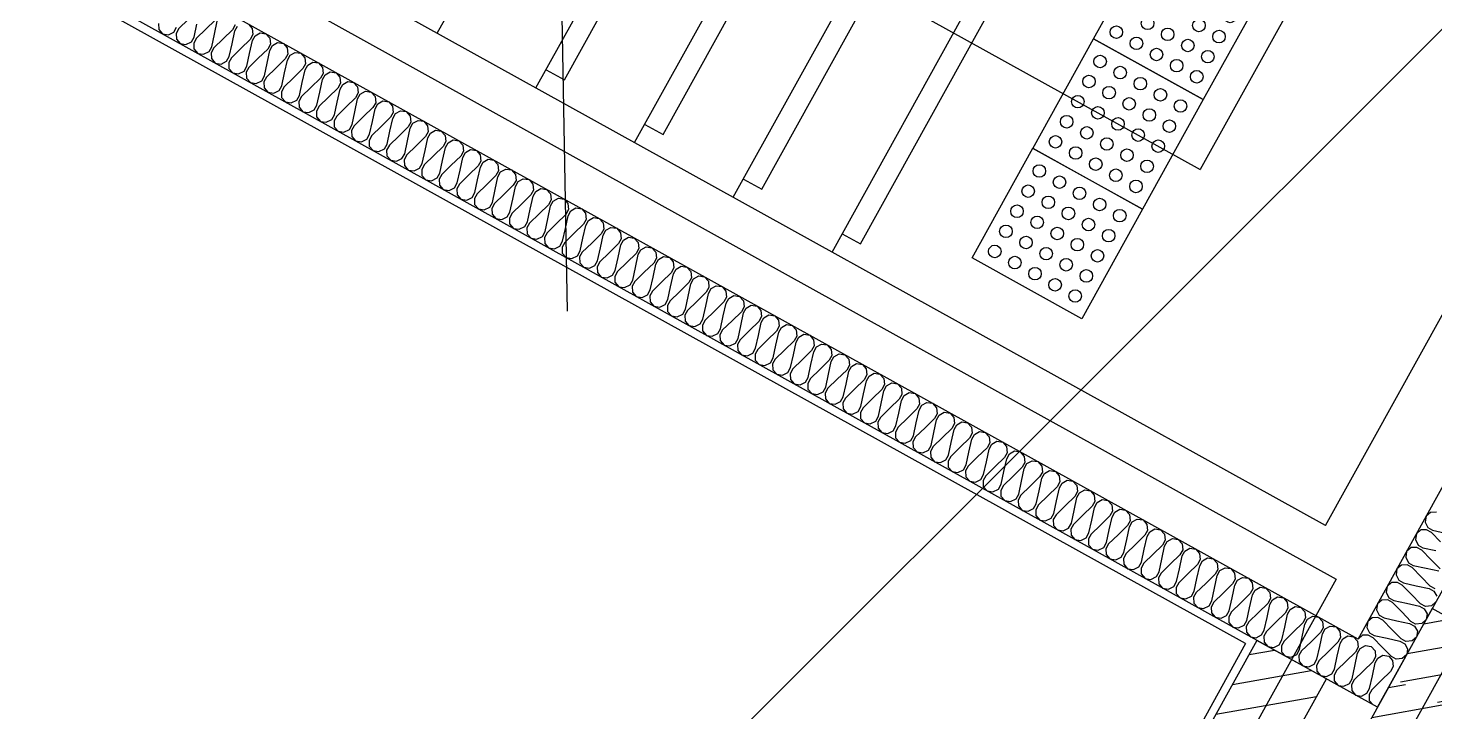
# Model space of a CAD drawing. Header units: millimetres. Extents: x -21000 to 567700, y 435000 to 850800.
# Drawn here: x 258036 to 261402, y 583056 to 584693 of the extents above; entities that cross this region are included whole.
import ezdxf
from ezdxf.xclip import XClip

# ---------------------------------------------------------------- set-up
doc = ezdxf.new("R2010")
doc.units = ezdxf.units.MM
doc.header["$LTSCALE"] = 700
doc.header["$XCLIPFRAME"] = 2
doc.linetypes.add('AB_Pbase$0$주차장기둥$0$CEN', pattern=[62, 60, -1, 0, -1])
doc.layers.get('0').update_dxf_attribs({"color": 2})
for name, color, linetype in [('AB_Pbase$0$AREA-C', 3, 'Continuous'), ('AB_Pbase$0$ELE4', 4, 'Continuous'), ('AB_Pbase$0$ELE6', 6, 'Continuous'), ('AB_Pbase$0$FIN', 6, 'Continuous'), ('AB_Pbase$0$HAT-BR', 5, 'Continuous'), ('AB_Pbase$0$INS', 8, 'Continuous'), ('AB_Pbase$0$LEAD', 7, 'Continuous'), ('AB_Pbase$0$WAL', 3, 'Continuous'), ('AB_Pbase$0$점자블럭', 5, 'Continuous'), ('AB_Pbase$0$주차장기둥$0$CEN_P', 244, 'AB_Pbase$0$주차장기둥$0$CEN')]:
    doc.layers.add(name, color=color, linetype=linetype)

# ---------------------------------------------------------------- blocks, each defined once
blk = doc.blocks.new('AB_Pbase$0$AB_Pbase_지하1층_골조')
for p, q in [((261218.1, 583230.3), (265775.3, 591451.7)), ((261140.1, 583502.2), (256653.3, 585989.3)), ((261218.1, 583230.3), (256381.4, 585911.3)), ((261140.1, 583502.2), (262400.6, 585776.2))]:
    blk.add_line(p, q)
blk = doc.blocks.new('AB_Pbase$0$주차장기둥$0$cen 2bl 지하')
at = {"layer": 'AB_Pbase$0$주차장기둥$0$CEN_P', "color": 54}
blk.add_line((-29947.6, 74983), (-49872.5, 5565.9), dxfattribs=at)
blk = doc.blocks.new('AB_Pbase$0$주차장기둥')
at = {"rotation": 1.99999810188403}
blk.add_blockref('AB_Pbase$0$주차장기둥$0$cen 2bl 지하', (36991.8, -11666.7), dxfattribs=at)
blk = doc.blocks.new('AB_Pbase$0$점자블럭')
at = {"layer": 'AB_Pbase$0$점자블럭', "extrusion": (0, 0, -1)}
blk.add_lwpolyline([(0, 0), (300, 0), (300, 300), (0, 300)], close=True, dxfattribs=at)
at = {"layer": 'AB_Pbase$0$점자블럭', "color": 250}
for centre in [(-260, 260), (-205, 260), (-150, 260), (-95, 260), (-40, 260), (-260, 205), (-205, 205), (-150, 205), (-95, 205), (-40, 205), (-260, 150), (-205, 150), (-150, 150), (-95, 150), (-40, 150), (-260, 95), (-205, 95), (-150, 95), (-95, 95), (-40, 95), (-260, 40), (-205, 40), (-150, 40), (-95, 40), (-40, 40)]:
    blk.add_circle(centre, 15, dxfattribs=at)
blk = doc.blocks.new('AB_Pbase')
at = {"layer": 'AB_Pbase$0$HAT-BR'}
h = blk.add_hatch(dxfattribs=at)
h.set_pattern_fill('ANSI31', color=256, scale=20, angle=145)
h.paths.add_polyline_path([(235929.4, 604527.6), (236063.8, 604661.9), (238153, 602571.6), (240063.6, 606018.4), (240229.8, 605926.3), (238280.5, 602409.7), (237010.4, 601140.3), (237826.9, 600323.4), (237692.5, 600189.1), (236741.7, 601140.4), (238029, 602427)])
h.paths.add_polyline_path([(238632.8, 599517.1), (232550.1, 593437.5), (232684.4, 593303.2), (238767.1, 599382.7)])
h.paths.add_polyline_path([(239573, 598576.4), (244422.5, 593724.3), (238339.7, 587644.8), (238205.4, 587779.2), (244153.8, 593724.4), (239438.6, 598442)])
h.paths.add_polyline_path([(253366.3, 576146.8), (254890.9, 574621.3), (254756.5, 574487), (253231.9, 576012.5)], flags=17)
h.paths.add_polyline_path([(246954.3, 581883.1), (245525.6, 580455.2), (245391.3, 580589.5), (246820, 582017.5)])
h.paths.add_polyline_path([(247173.6, 582371), (252407.6, 587602.2), (252541.9, 587467.8), (247308, 582236.6)])
h.paths.add_polyline_path([(260580.1, 582120.7), (261142.4, 583135.1), (260976.2, 583227.2), (260414, 582212.8)], flags=17)
h.paths.add_polyline_path([(263886.9, 576046.1), (264234.4, 575698.5), (264194.3, 575658.4), (265114.4, 575148.5), (265206.5, 575314.6)])
edge = h.paths.add_edge_path()
edge.add_line((263638.9, 581842.7), (261303.6, 583137.2))
edge.add_line((261303.6, 583137.2), (261395.8, 583303.3))
edge.add_line((261395.8, 583303.3), (265930.7, 580789.6))
edge.add_line((265930.7, 580789.6), (269809.1, 587786.6))
edge.add_line((269809.1, 587786.6), (269975.3, 587694.4))
edge.add_line((269975.3, 587694.4), (266096.8, 580697.5))
edge.add_line((266096.8, 580697.5), (266534.1, 580455.1))
edge.add_line((266534.1, 580455.1), (266442, 580288.9))
edge.add_line((266442, 580288.9), (263805.1, 581750.6))
edge.add_line((263638.9, 581842.7), (262485.1, 579761.3))
edge.add_line((263805.1, 581750.6), (261405.4, 577421.6))
edge.add_line((262393, 579595.1), (259935.3, 580957.4))
edge.add_line((262485.1, 579761.3), (259861.3, 581215.7))
edge.add_line((262393, 579595.1), (261239.3, 577513.7))
edge.add_line((259861.3, 581215.7), (259168.1, 579965.2))
edge.add_line((259334.3, 579873.1), (259168.1, 579965.2))
edge.add_line((259935.3, 580957.4), (259334.3, 579873.1))
edge.add_line((261239.3, 577513.7), (258615.4, 578968.1))
edge.add_line((258615.4, 578968.1), (258523.3, 578802))
edge.add_line((258523.3, 578802), (263739.4, 575910.6))
edge.add_line((263739.4, 575910.6), (263879.2, 576050.4))
edge.add_line((263879.2, 576050.4), (261405.4, 577421.6))
edge = h.paths.add_edge_path()
edge.add_line((273761.7, 610263.5), (273411.9, 610457.4))
edge.add_line((273411.9, 610457.4), (273281, 610221.2))
edge.add_line((273281, 610221.2), (271837.9, 611021.2))
edge.add_line((271837.9, 611021.2), (270579.8, 608751.5))
edge.add_line((270579.8, 608751.5), (267899.1, 610237.5))
edge.add_line((267899.1, 610237.5), (268345.1, 611042.1))
edge.add_line((268345.1, 611042.1), (267907.8, 611284.5))
edge.add_line((267907.8, 611284.5), (267461.8, 610479.9))
edge.add_line((267461.8, 610479.9), (264676.1, 612024))
edge.add_line((264676.1, 612024), (266867.4, 615977.3))
edge.add_line((266867.4, 615977.3), (266701.3, 616069.4))
edge.add_line((266701.3, 616069.4), (265295.3, 613533))
edge.add_line((265295.3, 613533), (264945.5, 613726.9))
edge.add_line((264945.5, 613726.9), (264853.4, 613560.7))
edge.add_line((264853.4, 613560.7), (265203.2, 613366.8))
edge.add_line((265203.2, 613366.8), (264417.8, 611949.9))
edge.add_line((264417.8, 611949.9), (276229.5, 605402.6))
edge.add_line((276229.5, 605402.6), (278088.8, 608756.8))
edge.add_line((278088.8, 608756.8), (278565.5, 608492.5))
edge.add_line((278565.5, 608492.5), (278798.2, 608912.4))
edge.add_line((278798.2, 608912.4), (278719.4, 608956))
edge.add_line((278719.4, 608956), (278578.9, 608702.3))
edge.add_line((278578.9, 608702.3), (278093.4, 608971.4))
edge.add_line((278093.4, 608971.4), (278825.5, 610292.1))
edge.add_line((278825.5, 610292.1), (278746.8, 610335.7))
edge.add_line((278746.8, 610335.7), (278092.3, 609155))
edge.add_line((278092.3, 609155), (277414.5, 609530.7))
edge.add_line((277414.5, 609530.7), (277370.8, 609452))
edge.add_line((277370.8, 609452), (278048.7, 609076.3))
edge.add_line((278048.7, 609076.3), (276155.5, 605660.9))
edge.add_line((276155.5, 605660.9), (275027.2, 606286.3))
edge.add_line((275027.2, 606286.3), (275473.2, 607090.9))
edge.add_line((275473.2, 607090.9), (275394.5, 607134.6))
edge.add_line((275394.5, 607134.6), (274948.5, 606329.9))
edge.add_line((274948.5, 606329.9), (274668.6, 606485.1))
edge.add_line((274668.6, 606485.1), (275114.6, 607289.7))
edge.add_line((275114.6, 607289.7), (275035.9, 607333.3))
edge.add_line((275035.9, 607333.3), (274589.9, 606528.7))
edge.add_line((274589.9, 606528.7), (270746, 608659.4))
edge.add_line((270746, 608659.4), (271911.9, 610762.9))
edge.add_line((271911.9, 610762.9), (273538.7, 609861.1))
edge.add_line((273538.7, 609861.1), (273766.6, 610272.2))
h.paths.add_polyline_path([(249823.9, 630123.9), (248214.6, 631015.9), (248122.5, 630849.7), (249731.8, 629957.7)])
h.paths.add_polyline_path([(264448.6, 621462.8), (264706.6, 621319.7), (264798.7, 621485.9), (263959.1, 621951.3), (263866.9, 621785.1), (264282.4, 621554.9), (263271.6, 619731.3), (263437.7, 619639.2)])
h.paths.add_polyline_path([(269499.6, 619034.5), (268660, 619499.9), (268567.9, 619333.7), (269048.9, 619067.1), (267972.6, 617125.4), (268138.8, 617033.3), (269215.1, 618975), (269407.5, 618868.3)])
h.paths.add_polyline_path([(278950.9, 618872.1), (277573.4, 619635.6), (275440.2, 615787.3), (272265.3, 617547.2), (272173.2, 617381), (274499.7, 616091.4), (273527.6, 614337.8), (273693.8, 614245.7), (274665.9, 615999.3), (276004, 615257.5), (276166.4, 615550.5), (275676.7, 615822), (277647.4, 619377.4), (278858.8, 618705.9)])
h.paths.add_polyline_path([(271683.5, 616497.6), (271517.4, 616589.7), (270492, 614739.9), (270658.2, 614647.8)])
h.paths.add_polyline_path([(266121, 619581), (265095.6, 617731.2), (264929.4, 617823.3), (265954.8, 619673.1)])
h.paths.add_polyline_path([(264405.1, 617124.9), (264497.2, 617291.1), (264296.1, 617402.6), (264203.9, 617236.4)])
edge = h.paths.add_edge_path()
edge.add_line((261140, 623342.4), (261232.1, 623508.6))
edge.add_line((261232.1, 623508.6), (257484.4, 625586))
edge.add_line((257484.4, 625586), (257392.3, 625419.8))
edge.add_line((257392.3, 625419.8), (258756.7, 624663.5))
edge.add_line((258756.7, 624663.5), (257030.8, 621549.9))
edge.add_line((257030.8, 621549.9), (255666.4, 622306.2))
edge.add_line((255666.4, 622306.2), (255622.7, 622227.5))
edge.add_line((255622.7, 622227.5), (256987.1, 621471.2))
edge.add_line((256987.1, 621471.2), (256735, 621016.4))
edge.add_line((256735, 621016.4), (256813.8, 620972.7))
edge.add_line((256813.8, 620972.7), (258835.4, 624619.9))
edge.add_line((258835.4, 624619.9), (261140, 623342.4))
h.paths.add_polyline_path([(252295.3, 623557.4), (252251.7, 623478.7), (252800.5, 623174.5), (252844.1, 623253.2)], flags=17)
h.paths.add_polyline_path([(278024, 614023.5), (278741.6, 615317.9), (277798.7, 613617.1), (277877.5, 613573.4), (278119.7, 614010.5), (279335.4, 613336.6), (279379.1, 613415.3), (278163.4, 614089.2), (278820.3, 615274.3), (278741.6, 615317.9)])
h.paths.add_polyline_path([(276999.8, 611990.1), (277047.9, 611963.4), (276926.7, 611744.8), (276799.9, 611815.1), (277163.5, 612471), (277242.2, 612427.4)], flags=17)
h.paths.add_polyline_path([(275349.5, 612653.4), (275456.1, 612845.8), (275766.5, 612673.7), (275659.8, 612481.3)], flags=17)
h.paths.add_polyline_path([(274915.1, 612859.8), (274748.9, 612952), (274506.5, 612514.6), (274672.7, 612422.5)], flags=17)
h.paths.add_polyline_path([(279024.5, 610867.8), (280144.5, 612888.1), (280223.2, 612844.5), (279103.3, 610824.1)])
h.paths.add_polyline_path([(279601.8, 610547.8), (280721.7, 612568.2), (280800.4, 612524.5), (279680.5, 610504.2)])
edge = h.paths.add_edge_path()
edge.add_line((268115.9, 579441.1), (268710.6, 579111.4))
edge.add_line((268710.6, 579111.4), (268676.7, 579050.2))
edge.add_line((268676.7, 579050.2), (271436.1, 577520.6))
edge.add_line((271436.1, 577520.6), (271470, 577581.9))
edge.add_line((271470, 577581.9), (271528.2, 577686.8))
edge.add_line((271528.2, 577686.8), (268174.1, 579546.1))
edge.add_line((268174.1, 579546.1), (268115.9, 579441.1))
h.paths.add_polyline_path([(252546, 576288.4), (251117.3, 574860.5), (254615.6, 571360.4), (257807.1, 577118), (257640.9, 577210.2), (255736.8, 573775), (255682.7, 573829.2), (255548.3, 573694.9), (255641, 573602.1), (254521.2, 571582.1), (251315.3, 574789.7), (252680.4, 576154.1)])
h.paths.add_polyline_path([(254748.7, 622094.5), (254457.8, 621569.8), (254624, 621477.7), (254914.9, 622002.4)], flags=17)
h.paths.add_polyline_path([(260390.1, 620339.5), (260224, 620431.6), (261377.8, 622513.2), (261544, 622421.1)])
h.paths.add_polyline_path([(246694.2, 601788.4), (244262.8, 603136.2), (244354.9, 603302.4), (246786.3, 601954.6)])
h.paths.add_polyline_path([(264513.8, 616681.6), (263362.4, 614604.4), (263948.4, 614279.6), (263856.3, 614113.4), (262500.6, 614864.9), (262592.7, 615031.1), (263196.2, 614696.5), (264347.6, 616773.8)])
h.paths.add_polyline_path([(251505.8, 616203), (251413.7, 616036.9), (267384.3, 607184.2), (267476.4, 607350.4)])
h.paths.add_polyline_path([(271057.7, 605148), (274188.8, 603412.4), (272429, 600237.5), (270189.9, 601478.7), (270097.8, 601312.5), (274624, 598803.6), (274716.1, 598969.8), (272595.1, 600145.4), (274355, 603320.3), (277464.3, 601596.8), (270405.5, 588862.3), (265870.5, 591376.1), (265778.4, 591209.9), (270479.5, 588604), (277722.6, 601670.9), (271149.8, 605314.2)])
h.paths.add_polyline_path([(255481.8, 630440.5), (255389.7, 630274.4), (255792, 630051.4), (254296.4, 627353.1), (254375.1, 627309.5), (255870.8, 630007.7), (258726.4, 628424.8), (257230.8, 625726.6), (257396.9, 625634.5), (258984.7, 628498.9)])
h.paths.add_polyline_path([(252754.7, 624571.9), (253714.6, 626303.6), (253793.4, 626260), (252833.4, 624528.2)])
h.paths.add_polyline_path([(271454, 617733.9), (271546.1, 617900.1), (271143.9, 618123.1), (271051.8, 617956.9)])
h.paths.add_polyline_path([(274129.6, 612597.8), (274173.2, 612676.5), (272975, 613340.7), (272679.2, 612807.2), (272845.4, 612715.1), (273097.5, 613169.9)], flags=17)
h.paths.add_polyline_path([(261119, 615848), (261285.2, 615755.9), (262691.1, 618292.3), (262525, 618384.4)])
h.paths.add_polyline_path([(261302.7, 615746.2), (261210.6, 615580), (261503.6, 615417.6), (261595.7, 615583.7)], flags=17)
h.paths.add_polyline_path([(260779.6, 615235.7), (260945.8, 615143.6), (260407.7, 614172.8), (247559.5, 621294.6), (247428.3, 621367.4), (245110.6, 622652.1), (245202.7, 622818.3), (246042.3, 622352.9), (246488.4, 623157.5), (246654.5, 623065.4), (246208.5, 622260.8), (248062.7, 621233), (249400.8, 623646.9), (248952.5, 623895.4), (248996.2, 623974.1), (249984.5, 623426.3), (249940.9, 623347.5), (249479.5, 623603.3), (248141.4, 621189.3), (250017.5, 620149.4), (251359.6, 622570.7), (250948.5, 622798.5), (250988.1, 622869.9), (251939.3, 622342.7), (251895.6, 622264), (251434.3, 622519.7), (250096.2, 620105.8), (252811.9, 618600.4), (253257.9, 619405.1), (253336.6, 619361.5), (252890.6, 618556.8), (253257.9, 618353.2), (254159.7, 619980), (253792.3, 620183.6), (253676, 619973.7), (253597.3, 620017.3), (253905.1, 620572.7), (254071.3, 620480.6), (253971.9, 620301.3), (254627.9, 619937.7), (254535.8, 619771.5), (254238.4, 619936.4), (253336.7, 618309.6), (254613.6, 617601.7), (255607.5, 619394.7), (255773.6, 619302.6), (254779.8, 617509.6), (260333.6, 614431.1)])
h.paths.add_polyline_path([(251257.3, 624727.3), (251091.2, 624819.4), (250887.5, 624452.1), (248071, 626013.3), (247978.9, 625847.1), (247979.1, 625847), (246827.7, 623769.8), (246993.9, 623677.6), (248145.3, 625754.9), (251552, 623866.5), (251644.1, 624032.7), (251053.7, 624359.9)])
h.paths.add_polyline_path([(239278.8, 608614.4), (239444.9, 608522.3), (239503.1, 608627.2), (240058.5, 608319.4), (240150.6, 608485.5), (239595.2, 608793.4), (239937, 609410), (239416.6, 609698.5), (239373, 609619.7), (239727.2, 609423.4)], flags=17)
h.paths.add_polyline_path([(249096, 617321.6), (249188.1, 617487.8), (246328.1, 619073.1), (246196.9, 619145.8), (244727.6, 619960.3), (244635.4, 619794.1)])
h.paths.add_polyline_path([(244912.1, 609773.6), (245004.2, 609939.8), (238523.3, 613532.3), (235245.5, 607619), (234042, 606416.1), (235434.6, 605022.7), (235569, 605157.1), (234240, 606486.8), (235318, 607564.2), (236122.2, 609014.9), (238706.7, 607582.3), (238270.4, 606795.2), (238991.9, 606395.2), (239084, 606561.4), (238528.6, 606869.2), (239047.4, 607805.1), (238881.2, 607897.2), (238798.8, 607748.5), (238357.1, 607993.3), (239086.7, 609309.6), (239008, 609353.3), (238278.4, 608037), (236214.3, 609181.1), (238509.9, 613322.4), (242795.5, 610946.9), (241038.1, 607776.4), (241204.2, 607684.3), (242961.7, 610854.8)])
h.paths.add_polyline_path([(254770.9, 631457.8), (254937, 631365.6), (255145.7, 631742.1), (254979.5, 631834.2)])
h.paths.add_polyline_path([(254539.5, 630648.5), (254373.3, 630740.6), (254143, 630325.1), (253548.3, 630654.8), (253504.7, 630576.1), (254099.4, 630246.4), (253042.5, 628339.7), (251765.6, 629047.6), (252822.5, 630954.2), (252848.7, 630939.7), (252892.3, 631018.4), (252787.4, 631076.6), (251686.9, 629091.2), (250436.1, 629784.5), (250344, 629618.3), (251594.7, 628925), (250494.2, 626939.6), (250599.2, 626881.5), (250642.8, 626960.2), (250616.6, 626974.7), (251673.5, 628881.4), (252950.4, 628173.6), (251893.5, 626266.9), (251298.8, 626596.6), (251255.1, 626517.9), (251849.9, 626188.2), (251488.7, 625536.6), (251654.9, 625444.5)])
h = blk.add_hatch(dxfattribs=at)
h.set_pattern_fill('ANSI31', color=256, scale=20, angle=145)
h.set_pattern_definition([(190, (-12040.563, 510287.5), (11.026659, -62.535292), [])])
h.paths.add_polyline_path([(261469.8, 583045), (261303.6, 583137.2), (261109.7, 582787.3), (260987.3, 582855.2), (260895.2, 582689), (261183.8, 582529)])
at = {"layer": 'AB_Pbase$0$AREA-C'}
blk.add_lwpolyline([(251046.6, 574655.4), (245320.5, 580384.5), (252757.7, 587817.8), (253097, 587478.3), (253231.8, 587613), (253729.4, 587335.6), (255154.8, 589907), (257874.9, 588399.2), (256517.4, 585950.3), (261166, 583373.5), (260858.1, 582818.1), (261146.8, 582658.2), (261432.8, 583174.2), (263768, 581879.7), (261276.3, 577384.6), (258652.5, 578839), (255715.9, 573541.3), (255688.4, 573568.8), (253909.6, 571790.9), (251392.9, 574308.8), (253171.8, 576086.8), (252825.4, 576433.3), (251046.6, 574655.4), (248251.1, 577452.4)], dxfattribs=at)
at = {"layer": 'AB_Pbase$0$ELE4'}
for p, q in [((259014.8, 584680.3), (259596.6, 585729.8)), ((259250.9, 584549.4), (259832.7, 585598.9)), ((259487.1, 584418.5), (260068.9, 585468)), ((259723.2, 584287.6), (260305, 585337.1)), ((259959.4, 584156.7), (260541.2, 585206.2))]:
    blk.add_line(p, q, dxfattribs=at)
at = {"layer": 'AB_Pbase$0$ELE6'}
for points in [[(259275.2, 584593.1), (259318.9, 584568.9), (259852.2, 585531), (259808.5, 585555.2)], [(259511.3, 584462.2), (259555.1, 584438), (260088.3, 585400.1), (260044.6, 585424.3)], [(259747.5, 584331.3), (259791.2, 584307.1), (260324.5, 585269.2), (260280.8, 585293.4)], [(259983.6, 584200.4), (260027.4, 584176.2), (260560.6, 585138.3), (260516.9, 585162.5)]]:
    blk.add_lwpolyline(points, dxfattribs=at)
at = {"layer": 'AB_Pbase$0$FIN'}
for p, q in [((261264.9, 583067.2), (263082.9, 586347)), ((260949, 583219.4), (256138.6, 585885.8)), ((261264.9, 583067.2), (256174.6, 585888.8)), ((260949, 583219.4), (260386.8, 582205))]:
    blk.add_line(p, q, dxfattribs=at)
at = {"layer": 'AB_Pbase$0$INS'}
for points in [[(261405.6, 583533.9), (261391.6, 583533.4), (261381, 583524.2), (261378.8, 583510.3), (261385.2, 583497.2), (261396.7, 583490.8), (261427.3, 583484.1)], [(261415.7, 583463.1), (261393.8, 583485.5), (261382.3, 583491.9), (261368.3, 583491.4), (261357.7, 583482.2), (261355.5, 583468.3), (261361.9, 583455.2), (261373.5, 583448.8), (261404.1, 583442.1)], [(261414.3, 583398.7), (261392.4, 583421.1), (261370.6, 583443.5), (261359, 583449.9), (261345, 583449.4), (261334.4, 583440.2), (261332.2, 583426.4), (261338.7, 583413.2), (261350.2, 583406.8), (261380.8, 583400.1), (261411.4, 583393.4)], [(261402.6, 583350.3), (261391, 583356.7), (261369.2, 583379.1), (261347.3, 583401.5), (261335.7, 583407.9), (261321.8, 583407.5), (261311.2, 583398.2), (261309, 583384.4), (261315.4, 583371.2), (261326.9, 583364.8), (261357.5, 583358.1), (261388.1, 583351.5), (261399.7, 583345.1), (261406.7, 583333)], [(261404.5, 583319.1), (261393.9, 583309.9), (261379.3, 583308.3), (261367.8, 583314.7), (261345.9, 583337.1), (261324, 583359.6), (261312.5, 583366), (261298.5, 583365.5), (261287.9, 583356.3), (261285.7, 583342.4), (261292.1, 583329.2), (261303.7, 583322.8), (261334.3, 583316.2), (261364.9, 583309.5), (261376.4, 583303.1), (261383.4, 583291), (261381.2, 583277.1), (261370.6, 583267.9), (261356, 583266.4), (261344.5, 583272.8), (261322.6, 583295.2), (261300.7, 583317.6), (261289.2, 583324), (261275.2, 583323.5), (261264.6, 583314.3), (261262.4, 583300.4), (261268.8, 583287.2), (261280.4, 583280.8), (261311, 583274.2), (261341.6, 583267.5), (261353.1, 583261.1), (261360.1, 583249), (261357.9, 583235.1), (261347.3, 583225.9), (261332.8, 583224.4), (261321.2, 583230.8), (261299.4, 583253.2), (261277.5, 583275.6), (261265.9, 583282), (261251.9, 583281.5), (261241.3, 583272.3), (261239.1, 583258.4), (261245.6, 583245.3), (261257.1, 583238.9), (261287.7, 583232.2), (261318.3, 583225.5), (261329.9, 583219.1), (261336.9, 583207), (261334.7, 583193.1), (261324.1, 583183.9), (261309.5, 583182.4), (261298, 583188.8), (261276.1, 583211.2), (261254.2, 583233.6), (261242.7, 583240), (261228.7, 583239.5), (261218.1, 583230.3)], [(258347.9, 584703.3), (258348.4, 584689.3), (258357.6, 584678.7), (258371.5, 584676.5), (258384.7, 584682.9), (258391.1, 584694.5)], [(258418.7, 584713.4), (258396.3, 584691.6), (258389.9, 584680), (258390.4, 584666), (258399.6, 584655.4), (258413.5, 584653.2), (258426.6, 584659.6), (258433, 584671.2), (258439.7, 584701.8)], [(258483.1, 584712), (258460.7, 584690.2), (258438.3, 584668.3), (258431.9, 584656.7), (258432.4, 584642.8), (258441.6, 584632.2), (258455.5, 584630), (258468.6, 584636.4), (258475, 584647.9), (258481.7, 584678.5), (258488.4, 584709.1)], [(258531.5, 584700.3), (258525.1, 584688.8), (258502.7, 584666.9), (258480.3, 584645), (258473.9, 584633.5), (258474.3, 584619.5), (258483.6, 584608.9), (258497.4, 584606.7), (258510.6, 584613.1), (258517, 584624.7), (258523.7, 584655.3), (258530.3, 584685.9), (258536.7, 584697.4)], [(258562.7, 584702.2), (258572, 584691.6), (258573.5, 584677), (258567.1, 584665.5), (258544.7, 584643.6), (258522.2, 584621.7), (258515.8, 584610.2), (258516.3, 584596.2), (258525.5, 584585.6), (258539.4, 584583.4), (258552.6, 584589.8), (258559, 584601.4), (258565.7, 584632), (258572.3, 584662.6), (258578.7, 584674.1), (258590.8, 584681.1), (258604.7, 584678.9), (258613.9, 584668.3), (258615.5, 584653.8), (258609.1, 584642.2), (258586.6, 584620.3), (258564.2, 584598.5), (258557.8, 584586.9), (258558.3, 584572.9), (258567.5, 584562.3), (258581.4, 584560.1), (258594.6, 584566.6), (258601, 584578.1), (258607.6, 584608.7), (258614.3, 584639.3), (258620.7, 584650.9), (258632.8, 584657.9), (258646.7, 584655.7), (258655.9, 584645.1), (258657.4, 584630.5), (258651, 584619), (258628.6, 584597.1), (258606.2, 584575.2), (258599.8, 584563.7), (258600.3, 584549.7), (258609.5, 584539.1), (258623.4, 584536.9), (258636.5, 584543.3), (258642.9, 584554.8), (258649.6, 584585.4), (258656.3, 584616), (258662.7, 584627.6), (258674.8, 584634.6), (258688.7, 584632.4), (258697.9, 584621.8), (258699.4, 584607.2), (258693, 584595.7), (258670.6, 584573.8), (258648.2, 584551.9), (258641.8, 584540.4), (258642.3, 584526.4), (258651.5, 584515.8), (258665.4, 584513.6), (258678.5, 584520), (258684.9, 584531.6), (258691.6, 584562.2), (258698.3, 584592.8), (258704.7, 584604.3), (258716.8, 584611.3), (258730.7, 584609.1), (258739.9, 584598.5), (258741.4, 584584), (258735, 584572.4), (258712.6, 584550.5), (258690.2, 584528.7), (258683.8, 584517.1), (258684.3, 584503.1), (258693.5, 584492.5), (258707.3, 584490.3), (258720.5, 584496.8), (258726.9, 584508.3), (258733.6, 584538.9), (258740.3, 584569.5), (258746.7, 584581), (258758.8, 584588.1), (258772.6, 584585.9), (258781.9, 584575.3), (258783.4, 584560.7), (258777, 584549.1), (258754.6, 584527.3), (258732.2, 584505.4), (258725.8, 584493.8), (258726.2, 584479.9), (258735.5, 584469.3), (258749.3, 584467.1), (258762.5, 584473.5), (258768.9, 584485), (258775.6, 584515.6), (258782.2, 584546.2), (258788.6, 584557.8), (258800.8, 584564.8), (258814.6, 584562.6), (258823.8, 584552), (258825.4, 584537.4), (258819, 584525.9), (258796.6, 584504), (258774.1, 584482.1), (258767.7, 584470.6), (258768.2, 584456.6), (258777.4, 584446), (258791.3, 584443.8), (258804.5, 584450.2), (258810.9, 584461.8), (258817.5, 584492.4), (258824.2, 584523), (258830.6, 584534.5), (258842.7, 584541.5), (258856.6, 584539.3), (258865.8, 584528.7), (258867.4, 584514.1), (258861, 584502.6), (258838.5, 584480.7), (258816.1, 584458.8), (258809.7, 584447.3), (258810.2, 584433.3), (258819.4, 584422.7), (258833.3, 584420.5), (258846.5, 584426.9), (258852.9, 584438.5), (258859.5, 584469.1), (258866.2, 584499.7), (258872.6, 584511.2), (258884.7, 584518.2), (258898.6, 584516), (258907.8, 584505.4), (258909.3, 584490.9), (258902.9, 584479.3), (258880.5, 584457.5), (258858.1, 584435.6), (258851.7, 584424), (258852.2, 584410), (258861.4, 584399.4), (258875.3, 584397.2), (258888.4, 584403.7), (258894.8, 584415.2), (258901.5, 584445.8), (258908.2, 584476.4), (258914.6, 584488), (258926.7, 584495), (258940.6, 584492.8), (258949.8, 584482.2), (258951.3, 584467.6), (258944.9, 584456.1), (258922.5, 584434.2), (258900.1, 584412.3), (258893.7, 584400.8), (258894.2, 584386.8), (258903.4, 584376.2), (258917.3, 584374), (258930.4, 584380.4), (258936.8, 584391.9), (258943.5, 584422.5), (258950.2, 584453.1), (258956.6, 584464.7), (258968.7, 584471.7), (258982.6, 584469.5), (258991.8, 584458.9), (258993.3, 584444.3), (258986.9, 584432.8), (258964.5, 584410.9), (258942.1, 584389), (258935.7, 584377.5), (258936.1, 584363.5), (258945.4, 584352.9), (258959.2, 584350.7), (258972.4, 584357.1), (258978.8, 584368.7), (258985.5, 584399.3), (258992.1, 584429.9), (258998.5, 584441.4), (259010.7, 584448.4), (259024.5, 584446.2), (259033.7, 584435.6), (259035.3, 584421.1), (259028.9, 584409.5), (259006.5, 584387.6), (258984, 584365.8), (258977.6, 584354.2), (258978.1, 584340.2), (258987.3, 584329.6), (259001.2, 584327.4), (259014.4, 584333.9), (259020.8, 584345.4), (259027.5, 584376), (259034.1, 584406.6), (259040.5, 584418.2), (259052.6, 584425.2), (259066.5, 584423), (259075.7, 584412.4), (259077.3, 584397.8), (259070.9, 584386.2), (259048.4, 584364.4), (259026, 584342.5), (259019.6, 584330.9), (259020.1, 584317), (259029.3, 584306.4), (259043.2, 584304.2), (259056.4, 584310.6), (259062.8, 584322.1), (259069.4, 584352.7), (259076.1, 584383.3), (259082.5, 584394.9), (259094.6, 584401.9), (259108.5, 584399.7), (259117.7, 584389.1), (259119.2, 584374.5), (259112.8, 584363), (259090.4, 584341.1), (259068, 584319.2), (259061.6, 584307.7), (259062.1, 584293.7), (259071.3, 584283.1), (259085.2, 584280.9), (259098.3, 584287.3), (259104.7, 584298.9), (259111.4, 584329.5), (259118.1, 584360.1), (259124.5, 584371.6), (259136.6, 584378.6), (259150.5, 584376.4), (259159.7, 584365.8), (259161.2, 584351.2), (259154.8, 584339.7), (259132.4, 584317.8), (259110, 584296), (259103.6, 584284.4), (259104.1, 584270.4), (259113.3, 584259.8), (259127.2, 584257.6), (259140.3, 584264), (259146.7, 584275.6), (259153.4, 584306.2), (259160.1, 584336.8), (259166.5, 584348.3), (259178.6, 584355.3), (259192.5, 584353.1), (259201.7, 584342.5), (259203.2, 584328), (259196.8, 584316.4), (259174.4, 584294.6), (259152, 584272.7), (259145.6, 584261.1), (259146.1, 584247.1), (259155.3, 584236.6), (259169.1, 584234.4), (259182.3, 584240.8), (259188.7, 584252.3), (259195.4, 584282.9), (259202.1, 584313.5), (259208.5, 584325.1), (259220.6, 584332.1), (259234.4, 584329.9), (259243.7, 584319.3), (259245.2, 584304.7), (259238.8, 584293.2), (259216.4, 584271.3), (259194, 584249.4), (259187.6, 584237.9), (259188, 584223.9), (259197.3, 584213.3), (259211.1, 584211.1), (259224.3, 584217.5), (259230.7, 584229), (259237.4, 584259.6), (259244, 584290.3), (259250.4, 584301.8), (259262.6, 584308.8), (259276.4, 584306.6), (259285.6, 584296), (259287.2, 584281.4), (259280.8, 584269.9), (259258.4, 584248), (259235.9, 584226.1), (259229.5, 584214.6), (259230, 584200.6), (259239.2, 584190), (259253.1, 584187.8), (259266.3, 584194.2), (259272.7, 584205.8), (259279.3, 584236.4), (259286, 584267), (259292.4, 584278.5), (259304.5, 584285.5), (259318.4, 584283.3), (259327.6, 584272.7), (259329.2, 584258.2), (259322.8, 584246.6), (259300.3, 584224.7), (259277.9, 584202.9), (259271.5, 584191.3), (259272, 584177.3), (259281.2, 584166.7), (259295.1, 584164.5), (259308.3, 584171), (259314.7, 584182.5), (259321.3, 584213.1), (259328, 584243.7), (259334.4, 584255.3), (259346.5, 584262.3), (259360.4, 584260.1), (259369.6, 584249.5), (259371.1, 584234.9), (259364.7, 584223.3), (259342.3, 584201.5), (259319.9, 584179.6), (259313.5, 584168.1), (259314, 584154.1), (259323.2, 584143.5), (259337.1, 584141.3), (259350.2, 584147.7), (259356.6, 584159.2), (259363.3, 584189.8), (259370, 584220.4), (259376.4, 584232), (259388.5, 584239), (259402.4, 584236.8), (259411.6, 584226.2), (259413.1, 584211.6), (259406.7, 584200.1), (259384.3, 584178.2), (259361.9, 584156.3), (259355.5, 584144.8), (259356, 584130.8), (259365.2, 584120.2), (259379.1, 584118), (259392.2, 584124.4), (259398.6, 584136), (259405.3, 584166.6), (259412, 584197.2), (259418.4, 584208.7), (259430.5, 584215.7), (259444.3, 584213.5), (259453.6, 584202.9), (259455.1, 584188.4), (259448.7, 584176.8), (259426.3, 584154.9), (259403.9, 584133.1), (259397.5, 584121.5), (259397.9, 584107.5), (259407.2, 584096.9), (259421, 584094.7), (259434.2, 584101.1), (259440.6, 584112.7), (259447.3, 584143.3), (259453.9, 584173.9), (259460.3, 584185.4), (259472.5, 584192.4), (259486.3, 584190.2), (259495.5, 584179.6), (259497.1, 584165.1), (259490.7, 584153.5), (259468.3, 584131.7), (259445.8, 584109.8), (259439.4, 584098.2), (259439.9, 584084.3), (259449.1, 584073.7), (259463, 584071.5), (259476.2, 584077.9), (259482.6, 584089.4), (259489.3, 584120), (259495.9, 584150.6), (259502.3, 584162.2), (259514.4, 584169.2), (259528.3, 584167), (259537.5, 584156.4), (259539.1, 584141.8), (259532.7, 584130.3), (259510.2, 584108.4), (259487.8, 584086.5), (259481.4, 584075), (259481.9, 584061), (259491.1, 584050.4), (259505, 584048.2), (259518.2, 584054.6), (259524.6, 584066.2), (259531.2, 584096.8), (259537.9, 584127.4), (259544.3, 584138.9), (259556.4, 584145.9), (259570.3, 584143.7), (259579.5, 584133.1), (259581, 584118.5), (259574.6, 584107), (259552.2, 584085.1), (259529.8, 584063.2), (259523.4, 584051.7), (259523.9, 584037.7), (259533.1, 584027.1), (259547, 584024.9), (259560.1, 584031.3), (259566.5, 584042.9), (259573.2, 584073.5), (259579.9, 584104.1), (259586.3, 584115.6), (259598.4, 584122.6), (259612.3, 584120.4), (259621.5, 584109.8), (259623, 584095.3), (259616.6, 584083.7), (259594.2, 584061.8), (259571.8, 584040), (259565.4, 584028.4), (259565.9, 584014.4), (259575.1, 584003.8), (259589, 584001.6), (259602.1, 584008.1), (259608.5, 584019.6), (259615.2, 584050.2), (259621.9, 584080.8), (259628.3, 584092.4), (259640.4, 584099.4), (259654.3, 584097.2), (259663.5, 584086.6), (259665, 584072), (259658.6, 584060.5), (259636.2, 584038.6), (259613.8, 584016.7), (259607.4, 584005.2), (259607.9, 583991.2), (259617.1, 583980.6), (259630.9, 583978.4), (259644.1, 583984.8), (259650.5, 583996.3), (259657.2, 584026.9), (259663.9, 584057.5), (259670.3, 584069.1), (259682.4, 584076.1), (259696.2, 584073.9), (259705.5, 584063.3), (259707, 584048.7), (259700.6, 584037.2), (259678.2, 584015.3), (259655.8, 583993.4), (259649.4, 583981.9), (259649.8, 583967.9), (259659.1, 583957.3), (259672.9, 583955.1), (259686.1, 583961.5), (259692.5, 583973.1), (259699.2, 584003.7), (259705.8, 584034.3), (259712.2, 584045.8), (259724.3, 584052.8), (259738.2, 584050.6), (259747.4, 584040), (259749, 584025.5), (259742.6, 584013.9), (259720.2, 583992), (259697.7, 583970.2), (259691.3, 583958.6), (259691.8, 583944.6), (259701, 583934), (259714.9, 583931.8), (259728.1, 583938.3), (259734.5, 583949.8), (259741.1, 583980.4), (259747.8, 584011), (259754.2, 584022.5), (259766.3, 584029.6), (259780.2, 584027.3), (259789.4, 584016.8), (259791, 584002.2), (259784.6, 583990.6), (259762.1, 583968.8), (259739.7, 583946.9), (259733.3, 583935.3), (259733.8, 583921.4), (259743, 583910.8), (259756.9, 583908.6), (259770.1, 583915), (259776.5, 583926.5), (259783.1, 583957.1), (259789.8, 583987.7), (259796.2, 583999.3), (259808.3, 584006.3), (259822.2, 584004.1), (259831.4, 583993.5), (259832.9, 583978.9), (259826.5, 583967.4), (259804.1, 583945.5), (259781.7, 583923.6), (259775.3, 583912.1), (259775.8, 583898.1), (259785, 583887.5), (259798.9, 583885.3), (259812, 583891.7), (259818.4, 583903.3), (259825.1, 583933.9), (259831.8, 583964.5), (259838.2, 583976), (259850.3, 583983), (259864.2, 583980.8), (259873.4, 583970.2), (259874.9, 583955.6), (259868.5, 583944.1), (259846.1, 583922.2), (259823.7, 583900.3), (259817.3, 583888.8), (259817.8, 583874.8), (259827, 583864.2), (259840.9, 583862), (259854, 583868.4), (259860.4, 583880), (259867.1, 583910.6), (259873.8, 583941.2), (259880.2, 583952.7), (259892.3, 583959.7), (259906.1, 583957.5), (259915.4, 583946.9), (259916.9, 583932.4), (259910.5, 583920.8), (259888.1, 583899), (259865.7, 583877.1), (259859.3, 583865.5), (259859.7, 583851.5), (259869, 583840.9), (259882.8, 583838.7), (259896, 583845.2), (259902.4, 583856.7), (259909.1, 583887.3), (259915.7, 583917.9), (259922.1, 583929.5), (259934.3, 583936.5), (259948.1, 583934.3), (259957.3, 583923.7), (259958.9, 583909.1), (259952.5, 583897.6), (259930.1, 583875.7), (259907.6, 583853.8), (259901.2, 583842.3), (259901.7, 583828.3), (259910.9, 583817.7), (259924.8, 583815.5), (259938, 583821.9), (259944.4, 583833.4), (259951.1, 583864), (259957.7, 583894.6), (259964.1, 583906.2), (259976.2, 583913.2), (259990.1, 583911), (259999.3, 583900.4), (260000.9, 583885.8), (259994.5, 583874.3), (259972, 583852.4), (259949.6, 583830.5), (259943.2, 583819), (259943.7, 583805), (259952.9, 583794.4), (259966.8, 583792.2), (259980, 583798.6), (259986.4, 583810.2), (259993, 583840.8), (259999.7, 583871.4), (260006.1, 583882.9), (260018.2, 583889.9), (260032.1, 583887.7), (260041.3, 583877.1), (260042.8, 583862.6), (260036.4, 583851), (260014, 583829.1), (259991.6, 583807.3), (259985.2, 583795.7), (259985.7, 583781.7), (259994.9, 583771.1), (260008.8, 583768.9), (260021.9, 583775.4), (260028.3, 583786.9), (260035, 583817.5), (260041.7, 583848.1), (260048.1, 583859.6), (260060.2, 583866.7), (260074.1, 583864.5), (260083.3, 583853.9), (260084.8, 583839.3), (260078.4, 583827.7), (260056, 583805.9), (260033.6, 583784), (260027.2, 583772.4), (260027.7, 583758.5), (260036.9, 583747.9), (260050.8, 583745.7), (260063.9, 583752.1), (260070.3, 583763.6), (260077, 583794.2), (260083.7, 583824.8), (260090.1, 583836.4), (260102.2, 583843.4), (260116.1, 583841.2), (260125.3, 583830.6), (260126.8, 583816), (260120.4, 583804.5), (260098, 583782.6), (260075.6, 583760.7), (260069.2, 583749.2), (260069.7, 583735.2), (260078.9, 583724.6), (260092.7, 583722.4), (260105.9, 583728.8), (260112.3, 583740.4), (260119, 583771), (260125.7, 583801.6), (260132.1, 583813.1), (260144.2, 583820.1), (260158, 583817.9), (260167.3, 583807.3), (260168.8, 583792.7), (260162.4, 583781.2), (260140, 583759.3), (260117.6, 583737.5), (260111.2, 583725.9), (260111.6, 583711.9), (260120.9, 583701.3), (260134.7, 583699.1), (260147.9, 583705.5), (260154.3, 583717.1), (260161, 583747.7), (260167.6, 583778.3), (260174, 583789.8), (260186.1, 583796.8), (260200, 583794.6), (260209.2, 583784), (260210.8, 583769.5), (260204.4, 583757.9), (260182, 583736.1), (260159.5, 583714.2), (260153.1, 583702.6), (260153.6, 583688.6), (260162.8, 583678.1), (260176.7, 583675.8), (260189.9, 583682.3), (260196.3, 583693.8), (260202.9, 583724.4), (260209.6, 583755), (260216, 583766.6), (260228.1, 583773.6), (260242, 583771.4), (260251.2, 583760.8), (260252.7, 583746.2), (260246.3, 583734.7), (260223.9, 583712.8), (260201.5, 583690.9), (260195.1, 583679.4), (260195.6, 583665.4), (260204.8, 583654.8), (260218.7, 583652.6), (260231.9, 583659), (260238.3, 583670.5), (260244.9, 583701.1), (260251.6, 583731.8), (260258, 583743.3), (260270.1, 583750.3), (260284, 583748.1), (260293.2, 583737.5), (260294.7, 583722.9), (260288.3, 583711.4), (260265.9, 583689.5), (260243.5, 583667.6), (260237.1, 583656.1), (260237.6, 583642.1), (260246.8, 583631.5), (260260.7, 583629.3), (260273.8, 583635.7), (260280.2, 583647.3), (260286.9, 583677.9), (260293.6, 583708.5), (260300, 583720), (260312.1, 583727), (260326, 583724.8), (260335.2, 583714.2), (260336.7, 583699.7), (260330.3, 583688.1), (260307.9, 583666.2), (260285.5, 583644.4), (260279.1, 583632.8), (260279.6, 583618.8), (260288.8, 583608.2), (260302.7, 583606), (260315.8, 583612.5), (260322.2, 583624), (260328.9, 583654.6), (260335.6, 583685.2), (260342, 583696.8), (260354.1, 583703.8), (260367.9, 583701.6), (260377.2, 583691), (260378.7, 583676.4), (260372.3, 583664.8), (260349.9, 583643), (260327.5, 583621.1), (260321.1, 583609.6), (260321.5, 583595.6), (260330.8, 583585), (260344.6, 583582.8), (260357.8, 583589.2), (260364.2, 583600.7), (260370.9, 583631.3), (260377.5, 583661.9), (260383.9, 583673.5), (260396.1, 583680.5), (260409.9, 583678.3), (260419.1, 583667.7), (260420.7, 583653.1), (260414.3, 583641.6), (260391.9, 583619.7), (260369.4, 583597.8), (260363, 583586.3), (260363.5, 583572.3), (260372.7, 583561.7), (260386.6, 583559.5), (260399.8, 583565.9), (260406.2, 583577.5), (260412.9, 583608.1), (260419.5, 583638.7), (260425.9, 583650.2), (260438, 583657.2), (260451.9, 583655), (260461.1, 583644.4), (260462.7, 583629.8), (260456.3, 583618.3), (260433.8, 583596.4), (260411.4, 583574.6), (260405, 583563), (260405.5, 583549), (260414.7, 583538.4), (260428.6, 583536.2), (260441.8, 583542.6), (260448.2, 583554.2), (260454.8, 583584.8), (260461.5, 583615.4), (260467.9, 583626.9), (260480, 583633.9), (260493.9, 583631.7), (260503.1, 583621.1), (260504.6, 583606.6), (260498.2, 583595), (260475.8, 583573.2), (260453.4, 583551.3), (260447, 583539.7), (260447.5, 583525.8), (260456.7, 583515.2), (260470.6, 583513), (260483.7, 583519.4), (260490.1, 583530.9), (260496.8, 583561.5), (260503.5, 583592.1), (260509.9, 583603.7), (260522, 583610.7), (260535.9, 583608.5), (260545.1, 583597.9), (260546.6, 583583.3), (260540.2, 583571.8), (260517.8, 583549.9), (260495.4, 583528), (260489, 583516.5), (260489.5, 583502.5), (260498.7, 583491.9), (260512.6, 583489.7), (260525.7, 583496.1), (260532.1, 583507.7), (260538.8, 583538.3), (260545.5, 583568.9), (260551.9, 583580.4), (260564, 583587.4), (260577.9, 583585.2), (260587.1, 583574.6), (260588.6, 583560), (260582.2, 583548.5), (260559.8, 583526.6), (260537.4, 583504.7), (260531, 583493.2), (260531.5, 583479.2), (260540.7, 583468.6), (260554.5, 583466.4), (260567.7, 583472.8), (260574.1, 583484.4), (260580.8, 583515), (260587.5, 583545.6), (260593.9, 583557.1), (260606, 583564.1), (260619.8, 583561.9), (260629.1, 583551.3), (260630.6, 583536.8), (260624.2, 583525.2), (260601.8, 583503.3), (260579.4, 583481.5), (260573, 583469.9), (260573.4, 583455.9), (260582.7, 583445.3), (260596.5, 583443.1), (260609.7, 583449.6), (260616.1, 583461.1), (260622.8, 583491.7), (260629.4, 583522.3), (260635.8, 583533.9), (260647.9, 583540.9), (260661.8, 583538.7), (260671, 583528.1), (260672.6, 583513.5), (260666.2, 583502), (260643.8, 583480.1), (260621.3, 583458.2), (260614.9, 583446.7), (260615.4, 583432.7), (260624.6, 583422.1), (260638.5, 583419.9), (260651.7, 583426.3), (260658.1, 583437.8), (260664.7, 583468.4), (260671.4, 583499), (260677.8, 583510.6), (260689.9, 583517.6), (260703.8, 583515.4), (260713, 583504.8), (260714.5, 583490.2), (260708.1, 583478.7), (260685.7, 583456.8), (260663.3, 583434.9), (260656.9, 583423.4), (260657.4, 583409.4), (260666.6, 583398.8), (260680.5, 583396.6), (260693.7, 583403), (260700.1, 583414.6), (260706.7, 583445.2), (260713.4, 583475.8), (260719.8, 583487.3), (260731.9, 583494.3), (260745.8, 583492.1), (260755, 583481.5), (260756.5, 583467), (260750.1, 583455.4), (260727.7, 583433.5), (260705.3, 583411.7), (260698.9, 583400.1), (260699.4, 583386.1), (260708.6, 583375.5), (260722.5, 583373.3), (260735.6, 583379.8), (260742, 583391.3), (260748.7, 583421.9), (260755.4, 583452.5), (260761.8, 583464), (260773.9, 583471), (260787.8, 583468.8), (260797, 583458.3), (260798.5, 583443.7), (260792.1, 583432.1), (260769.7, 583410.3), (260747.3, 583388.4), (260740.9, 583376.8), (260741.4, 583362.9), (260750.6, 583352.3), (260764.5, 583350.1), (260777.6, 583356.5), (260784, 583368), (260790.7, 583398.6), (260797.4, 583429.2), (260803.8, 583440.8), (260815.9, 583447.8), (260829.7, 583445.6), (260839, 583435), (260840.5, 583420.4), (260834.1, 583408.9), (260811.7, 583387), (260789.3, 583365.1), (260782.9, 583353.6), (260783.3, 583339.6), (260792.6, 583329), (260806.4, 583326.8), (260819.6, 583333.2), (260826, 583344.8), (260832.7, 583375.4), (260839.3, 583406), (260845.7, 583417.5), (260857.9, 583424.5), (260871.7, 583422.3), (260880.9, 583411.7), (260882.5, 583397.1), (260876.1, 583385.6), (260853.7, 583363.7), (260831.2, 583341.8), (260824.8, 583330.3), (260825.3, 583316.3), (260834.5, 583305.7), (260848.4, 583303.5), (260861.6, 583309.9), (260868, 583321.5), (260874.7, 583352.1), (260881.3, 583382.7), (260887.7, 583394.2), (260899.8, 583401.2), (260913.7, 583399), (260922.9, 583388.4), (260924.5, 583373.9), (260918.1, 583362.3), (260895.6, 583340.5), (260873.2, 583318.6), (260866.8, 583307), (260867.3, 583293), (260876.5, 583282.4), (260890.4, 583280.2), (260903.6, 583286.7), (260910, 583298.2), (260916.6, 583328.8), (260923.3, 583359.4), (260929.7, 583371), (260941.8, 583378), (260955.7, 583375.8), (260964.9, 583365.2), (260966.4, 583350.6), (260960, 583339.1), (260937.6, 583317.2), (260915.2, 583295.3), (260908.8, 583283.8), (260909.3, 583269.8), (260918.5, 583259.2), (260932.4, 583257), (260945.5, 583263.4), (260951.9, 583274.9), (260958.6, 583305.5), (260965.3, 583336.1), (260971.7, 583347.7), (260983.8, 583354.7), (260997.7, 583352.5), (261006.9, 583341.9), (261008.4, 583327.3), (261002, 583315.8), (260979.6, 583293.9), (260957.2, 583272), (260950.8, 583260.5), (260951.3, 583246.5), (260960.5, 583235.9), (260974.4, 583233.7), (260987.5, 583240.1), (260993.9, 583251.7), (261000.6, 583282.3), (261007.3, 583312.9), (261013.7, 583324.4), (261025.8, 583331.4), (261039.7, 583329.2), (261048.9, 583318.6), (261050.4, 583304.1), (261044, 583292.5), (261021.6, 583270.6), (260999.2, 583248.8), (260992.8, 583237.2), (260993.3, 583223.2), (261002.5, 583212.6), (261016.3, 583210.4), (261029.5, 583216.9), (261035.9, 583228.4), (261042.6, 583259), (261049.3, 583289.6), (261055.7, 583301.1), (261067.8, 583308.2), (261081.6, 583306), (261090.9, 583295.4), (261092.4, 583280.8), (261086, 583269.2), (261063.6, 583247.4), (261041.2, 583225.5), (261034.8, 583213.9), (261035.2, 583200), (261044.5, 583189.4), (261058.3, 583187.2), (261071.5, 583193.6), (261077.9, 583205.1), (261084.6, 583235.7), (261091.2, 583266.3), (261097.6, 583277.9), (261109.7, 583284.9), (261123.6, 583282.7), (261132.8, 583272.1), (261134.4, 583257.5), (261128, 583246), (261105.6, 583224.1), (261083.1, 583202.2), (261076.7, 583190.7), (261077.2, 583176.7), (261086.4, 583166.1), (261100.3, 583163.9), (261113.5, 583170.3), (261119.9, 583181.9), (261126.5, 583212.5), (261133.2, 583243.1), (261139.6, 583254.6), (261151.7, 583261.6), (261165.6, 583259.4), (261174.8, 583248.8), (261176.3, 583234.2), (261169.9, 583222.7), (261147.5, 583200.8), (261125.1, 583178.9), (261118.7, 583167.4), (261119.2, 583153.4), (261128.4, 583142.8), (261142.3, 583140.6), (261155.5, 583147), (261161.9, 583158.6), (261168.5, 583189.2), (261175.2, 583219.8), (261181.6, 583231.3), (261193.7, 583238.3), (261207.6, 583236.1), (261216.8, 583225.5), (261218.3, 583211), (261211.9, 583199.4), (261189.5, 583177.6), (261167.1, 583155.7), (261160.7, 583144.1), (261161.2, 583130.1), (261170.4, 583119.6), (261184.3, 583117.3), (261197.4, 583123.8), (261203.8, 583135.3), (261210.5, 583165.9), (261217.2, 583196.5), (261223.6, 583208.1), (261235.7, 583215.1), (261249.6, 583212.9), (261258.8, 583202.3), (261260.3, 583187.7), (261253.9, 583176.2), (261231.5, 583154.3), (261209.1, 583132.4), (261202.7, 583120.9), (261203.2, 583106.9), (261212.4, 583096.3), (261226.3, 583094.1), (261239.4, 583100.5), (261245.8, 583112), (261252.5, 583142.6), (261259.2, 583173.2), (261265.6, 583184.8), (261277.7, 583191.8), (261291.5, 583189.6), (261300.8, 583179), (261302.3, 583164.4), (261295.9, 583152.9), (261273.5, 583131), (261251.1, 583109.1), (261244.7, 583097.6), (261245.1, 583083.6), (261254.4, 583073)]]:
    blk.add_lwpolyline(points, dxfattribs=at)
at = {"layer": 'AB_Pbase$0$LEAD'}
for p in [(261519.4, 585578.7), (259397.8, 585154)]:
    blk.add_line(p, (260840.6, 584354.2), dxfattribs=at)
blk.add_lwpolyline([(259326.5, 584014.9), (259305.9, 585163.1), (259199.5, 585201.2), (259411.9, 585209), (259305.4, 585247.1), (259284.9, 586395.2)], dxfattribs=at)
at = {"layer": 'AB_Pbase$0$WAL', "ltscale": 0.2}
blk.add_line((261303.6, 583137.2), (261109.7, 582787.3), dxfattribs=at)
at = {"layer": 'AB_Pbase$0$WAL'}
blk.add_lwpolyline([(261469.8, 583045), (263638.9, 581842.7), (262485.1, 579761.3), (259861.3, 581215.7), (259168.1, 579965.2), (259334.3, 579873.1), (259935.3, 580957.4), (262393, 579595.1), (261239.3, 577513.7), (258615.4, 578968.1), (258523.3, 578802), (263739.4, 575910.6), (263879.2, 576050.4), (261405.4, 577421.6), (263805.1, 581750.6), (266442, 580288.9), (266534.1, 580455.1), (266096.8, 580697.5), (269926.8, 587607), (269760.7, 587699.1), (265930.7, 580789.6), (261395.8, 583303.3), (261303.6, 583137.2)], dxfattribs=at)
at = {"layer": 'AB_Pbase$0$WAL', "ltscale": 0.2}
blk.add_lwpolyline([(260987.3, 582855.2), (261142.4, 583135.1), (260976.2, 583227.2), (260414, 582212.8), (260580.1, 582120.7)], dxfattribs=at)
for name, p, rotation in [('AB_Pbase$0$AB_Pbase_지하1층_골조', (0, 0), 359.9999999999999), ('AB_Pbase$0$주차장기둥', (231892.5, 539971.5), 329.0000000345588), ('AB_Pbase$0$점자블럭', (260585.4, 584667.2), 240.999998136443), ('AB_Pbase$0$점자블럭', (260439.9, 584404.8), 240.999998136443), ('AB_Pbase$0$점자블럭', (260294.5, 584142.5), 240.999998136443)]:
    blk.add_blockref(name, p, dxfattribs=dict(rotation=rotation))

msp = doc.modelspace()

# ---------------------------------------------------------------- block references
ref = msp.add_blockref('AB_Pbase', (0, 0))
XClip(ref).set_block_clipping_path([(-0.000000015, 445500.0000000148), (493845.7187941075, 839949.3912975936)])

doc.saveas('drawing.dxf')
